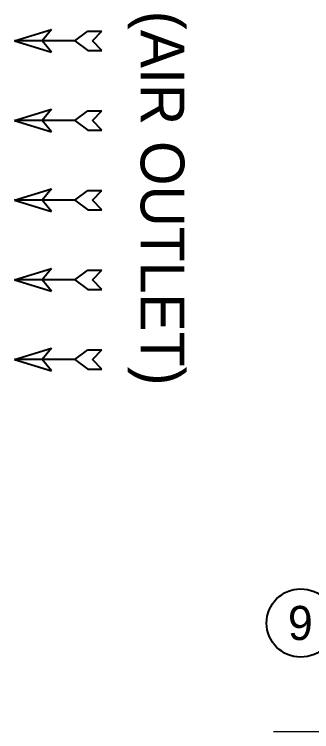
# Model space of a CAD drawing. Header units: millimetres. Extents: x 9986 to 39393, y 8440 to 29235.
# Drawn here: x 19366 to 20672, y 13747 to 16899 of the extents above; entities that cross this region are included whole.
import ezdxf
from ezdxf.enums import TextEntityAlignment as Align

# ---------------------------------------------------------------- set-up
doc = ezdxf.new("R2010")
doc.units = ezdxf.units.MM
doc.layers.add('냉각탑_dim', color=1, linetype='Continuous')
doc.layers.add('냉각탑_text', color=3, linetype='Continuous')
doc.styles.add('돋움', font='Dotum.ttf')

# ---------------------------------------------------------------- blocks, each defined once
blk = doc.blocks.new('화살표 IN OUT')
at = {"layer": '냉각탑_dim'}
for p, q in [((-322.7, 43), (-383.9, 43)), ((-343.1, 0.5), (-383.9, 43)), ((-266.4, 0), (-322.7, 43)), ((-163.5, 50), (-121.5, 0)), ((0, 0), (-163.5, 50)), ((-383.9, -43), (-343.1, 0.5)), ((-266.4, 0), (-322.7, -43)), ((-266.4, 0), (0, 0)), ((-163.5, -50), (-121.5, 0)), ((0, 0), (-163.5, -50)), ((-322.7, -43), (-383.9, -43))]:
    blk.add_line(p, q, dxfattribs=at)

msp = doc.modelspace()

# ---------------------------------------------------------------- linework, layer by layer
at = {"lineweight": 5}
msp.add_line((20504.3, 13747.2), (25728.1, 13747.2), dxfattribs=at)
at = {"layer": '냉각탑_dim', "linetype": 'ByBlock', "lineweight": -2}
msp.add_circle((20624.1, 14224.6), 150, dxfattribs=at)

# ---------------------------------------------------------------- block references
at = {"layer": '냉각탑_dim', "xscale": -1}
for p in [(19365.8, 16782.6), (19365.8, 16432.6), (19365.8, 16082.6), (19365.8, 15732.6), (19365.8, 15382.6)]:
    msp.add_blockref('화살표 IN OUT', p, dxfattribs=at)

# ---------------------------------------------------------------- texts
at = {"layer": '냉각탑_text', "style": '돋움'}
msp.add_text('(AIR OUTLET)', height=192, rotation=270, dxfattribs=at).set_placement((20016.7, 16091.2), align=Align.MIDDLE_CENTER)
msp.add_text('9', height=150, dxfattribs=at).set_placement((20622.3, 14224.8), align=Align.MIDDLE_CENTER)

doc.saveas('drawing.dxf')
